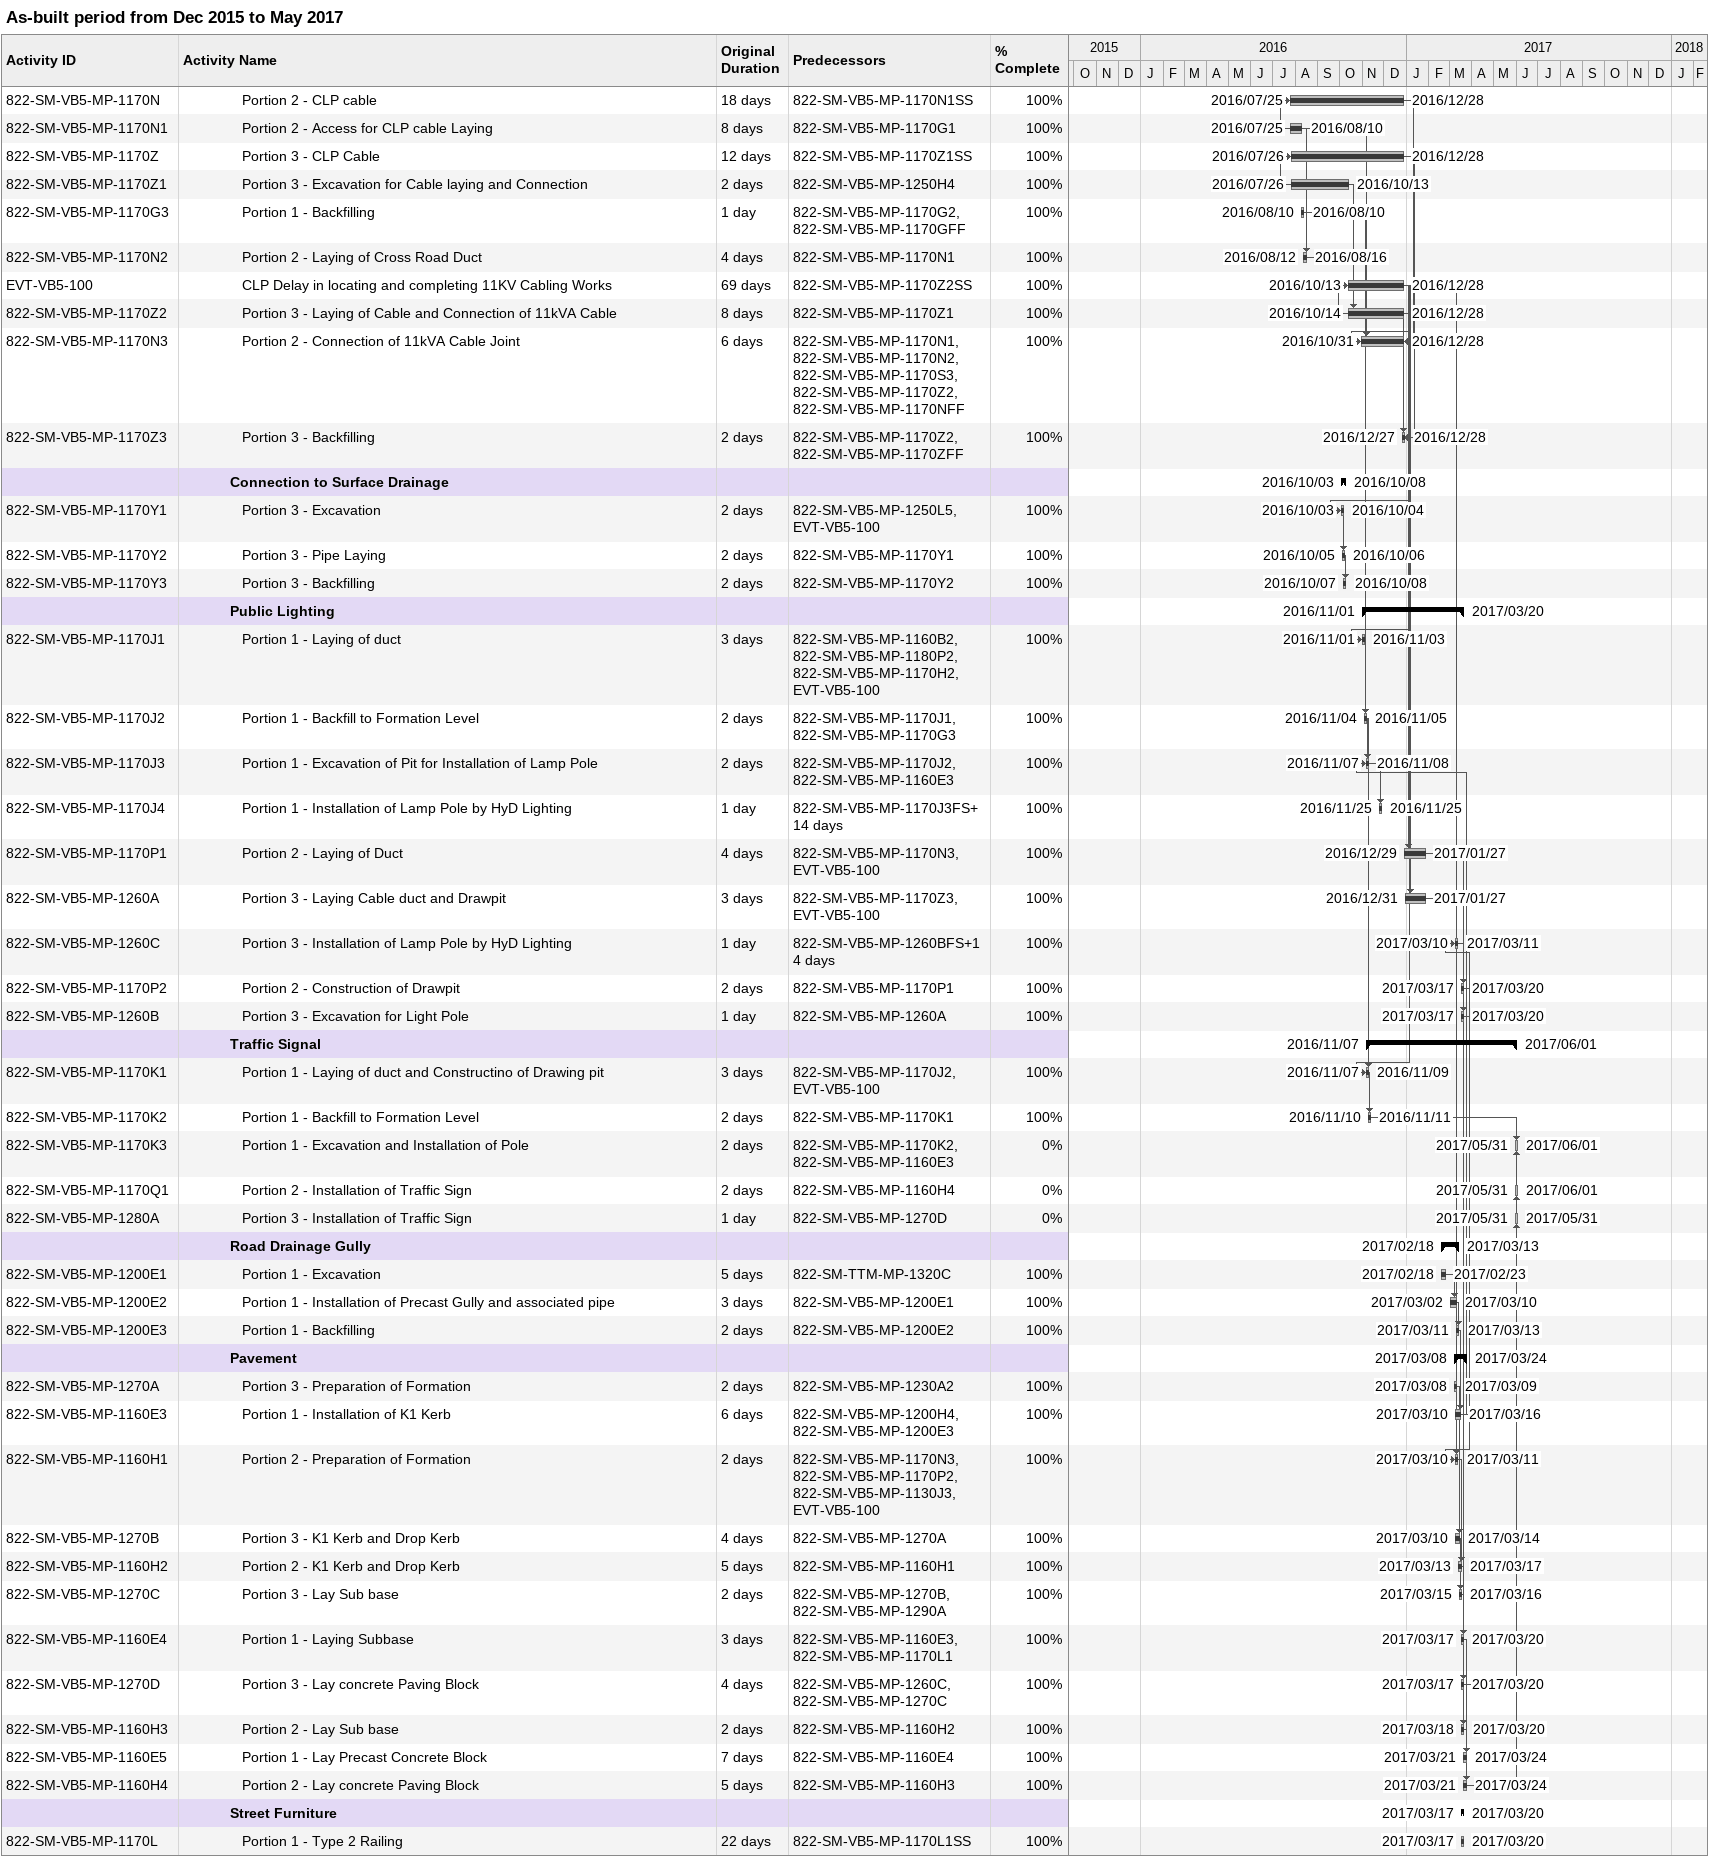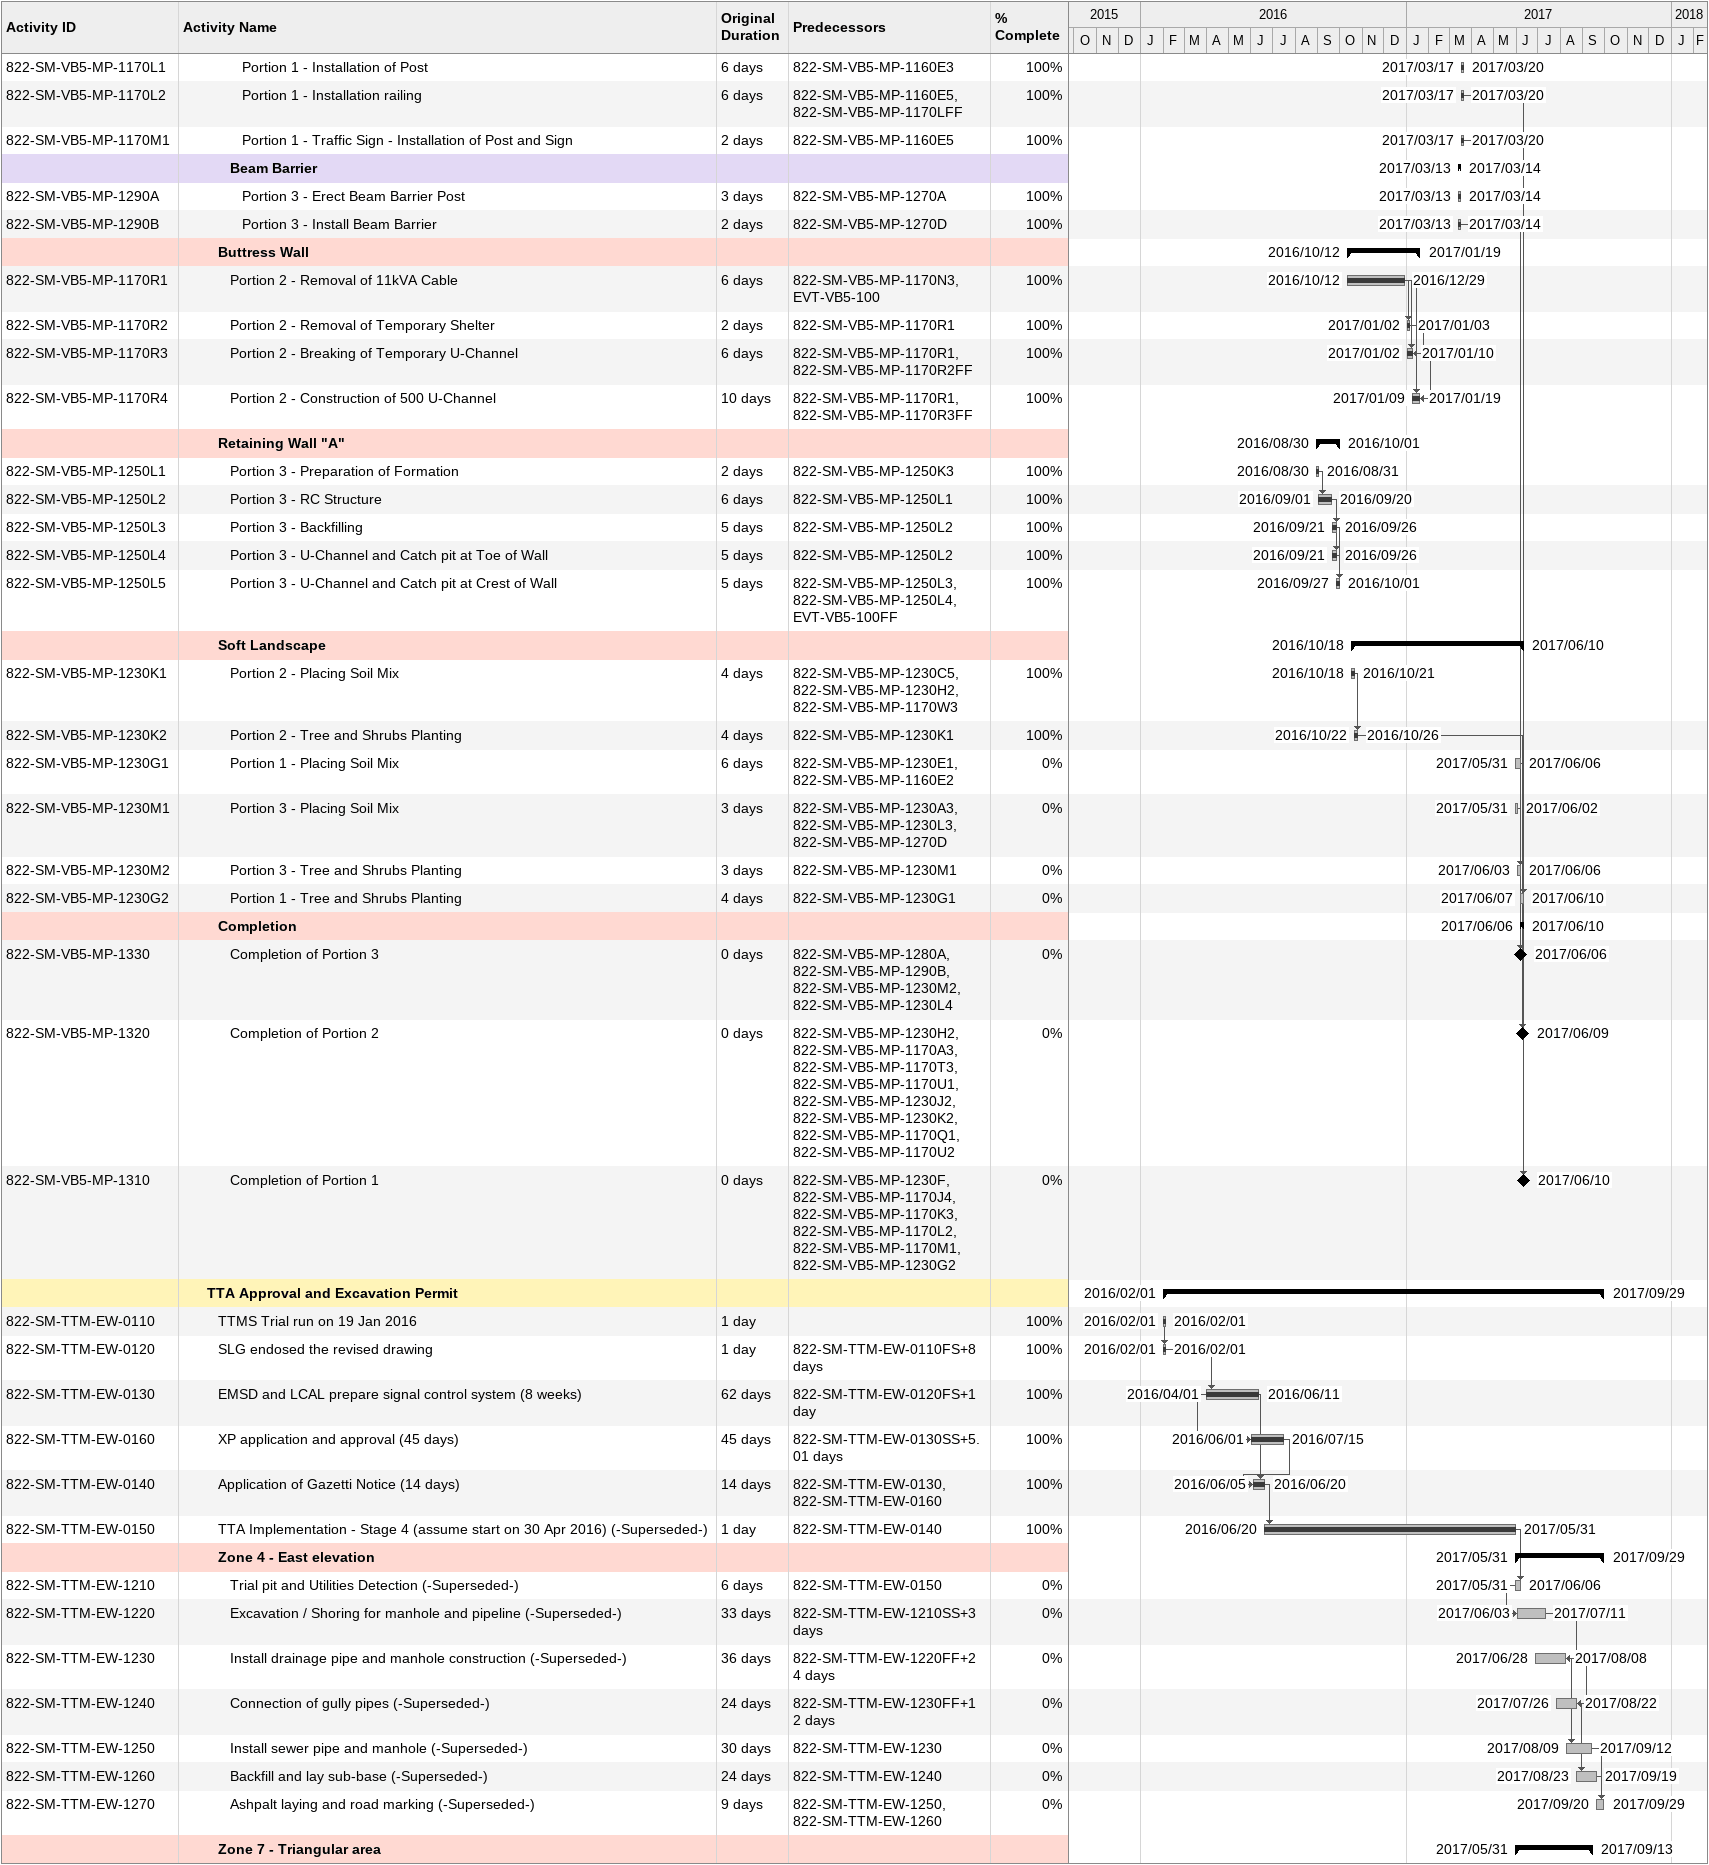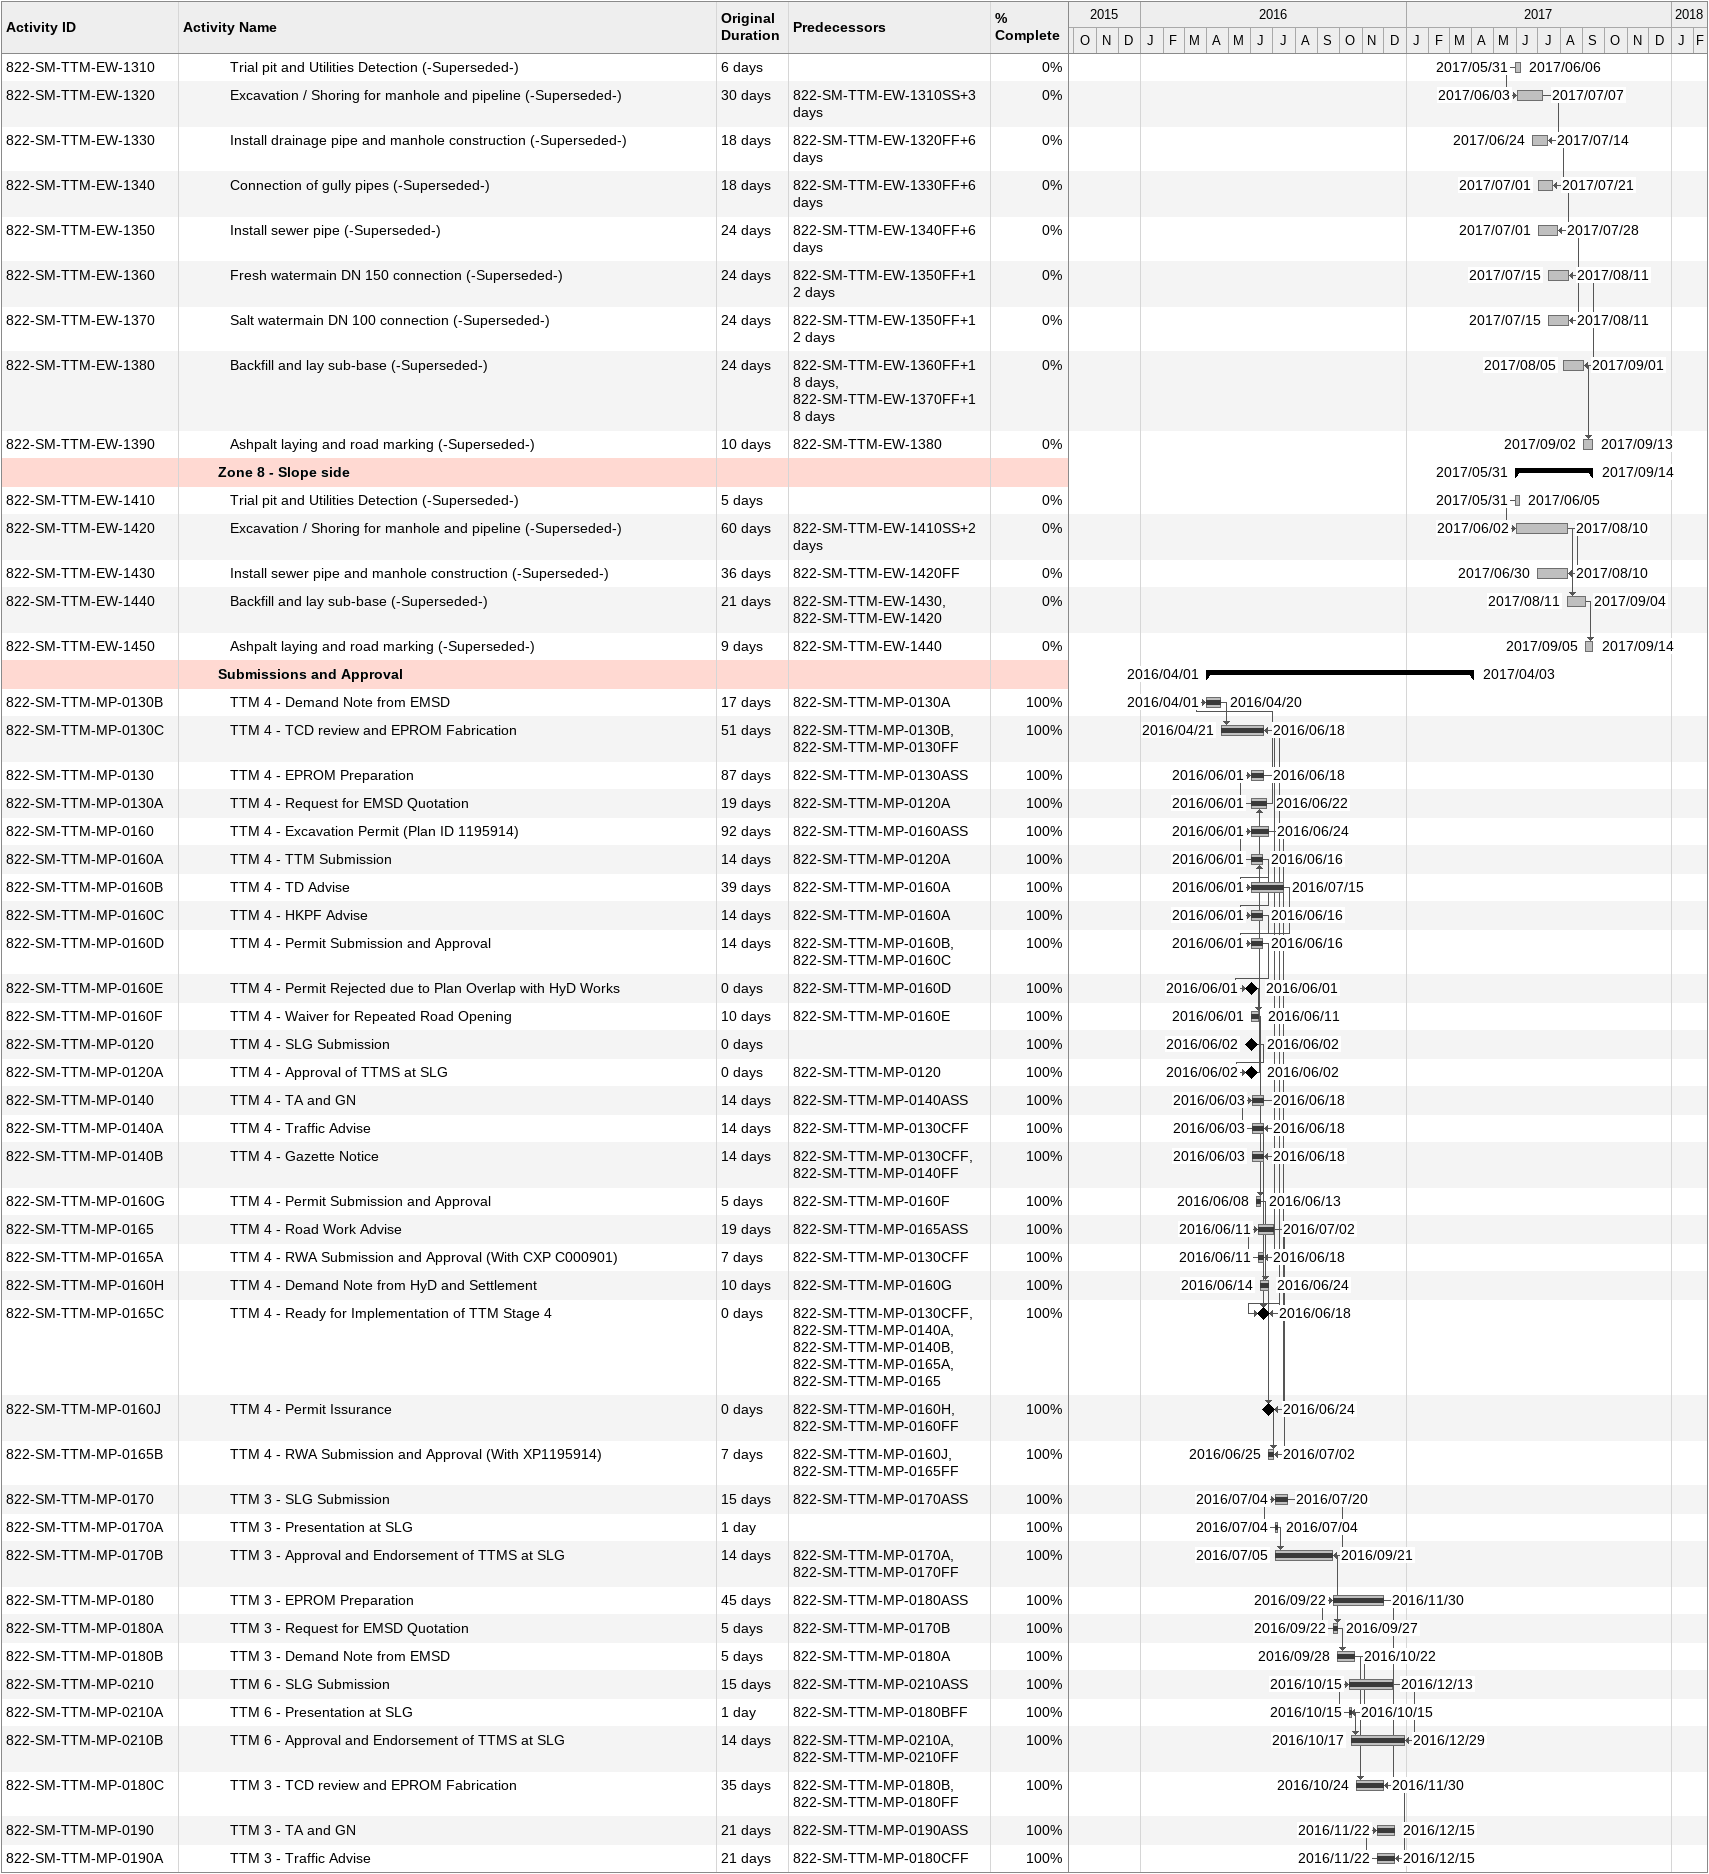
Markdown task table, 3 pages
As-built period from Dec 2015 to May 2017

| ID | Level | Task | Original duration | Start | Finish | Predecessors | % complete |
|---|---|---|---|---|---|---|---|
| 822-SM-VB5-MP-1170N | 6 | Portion 2 - CLP cable | 18d | 2016-07-25 | 2016-12-28 | 822-SM-VB5-MP-1170N1SS | 100 |
| 822-SM-VB5-MP-1170N1 | 6 | Portion 2 - Access for CLP cable Laying | 8d | 2016-07-25 | 2016-08-10 | 822-SM-VB5-MP-1170G1 | 100 |
| 822-SM-VB5-MP-1170Z | 6 | Portion 3 - CLP Cable | 12d | 2016-07-26 | 2016-12-28 | 822-SM-VB5-MP-1170Z1SS | 100 |
| 822-SM-VB5-MP-1170Z1 | 6 | Portion 3 - Excavation for Cable laying and Connection | 2d | 2016-07-26 | 2016-10-13 | 822-SM-VB5-MP-1250H4 | 100 |
| 822-SM-VB5-MP-1170G3 | 6 | Portion 1 - Backfilling | 1d | 2016-08-10 | 2016-08-10 | 822-SM-VB5-MP-1170G2, 822-SM-VB5-MP-1170GFF | 100 |
| 822-SM-VB5-MP-1170N2 | 6 | Portion 2 - Laying of Cross Road Duct | 4d | 2016-08-12 | 2016-08-16 | 822-SM-VB5-MP-1170N1 | 100 |
| EVT-VB5-100 | 6 | CLP Delay in locating and completing 11KV Cabling Works | 69d | 2016-10-13 | 2016-12-28 | 822-SM-VB5-MP-1170Z2SS | 100 |
| 822-SM-VB5-MP-1170Z2 | 6 | Portion 3 - Laying of Cable and Connection of 11kVA Cable | 8d | 2016-10-14 | 2016-12-28 | 822-SM-VB5-MP-1170Z1 | 100 |
| 822-SM-VB5-MP-1170N3 | 6 | Portion 2 - Connection of 11kVA Cable Joint | 6d | 2016-10-31 | 2016-12-28 | 822-SM-VB5-MP-1170N1, 822-SM-VB5-MP-1170N2, 822-SM-VB5-MP-1170S3, 822-SM-VB5-MP-1170Z2, 822-SM-VB5-MP-1170NFF | 100 |
| 822-SM-VB5-MP-1170Z3 | 6 | Portion 3 - Backfilling | 2d | 2016-12-27 | 2016-12-28 | 822-SM-VB5-MP-1170Z2, 822-SM-VB5-MP-1170ZFF | 100 |
|  | 5 | **Connection to Surface Drainage** |  | 2016-10-03 | 2016-10-08 |  |  |
| 822-SM-VB5-MP-1170Y1 | 6 | Portion 3 - Excavation | 2d | 2016-10-03 | 2016-10-04 | 822-SM-VB5-MP-1250L5, EVT-VB5-100 | 100 |
| 822-SM-VB5-MP-1170Y2 | 6 | Portion 3 - Pipe Laying | 2d | 2016-10-05 | 2016-10-06 | 822-SM-VB5-MP-1170Y1 | 100 |
| 822-SM-VB5-MP-1170Y3 | 6 | Portion 3 - Backfilling | 2d | 2016-10-07 | 2016-10-08 | 822-SM-VB5-MP-1170Y2 | 100 |
|  | 5 | **Public Lighting** |  | 2016-11-01 | 2017-03-20 |  |  |
| 822-SM-VB5-MP-1170J1 | 6 | Portion 1 - Laying of duct | 3d | 2016-11-01 | 2016-11-03 | 822-SM-VB5-MP-1160B2, 822-SM-VB5-MP-1180P2, 822-SM-VB5-MP-1170H2, EVT-VB5-100 | 100 |
| 822-SM-VB5-MP-1170J2 | 6 | Portion 1 - Backfill to Formation Level | 2d | 2016-11-04 | 2016-11-05 | 822-SM-VB5-MP-1170J1, 822-SM-VB5-MP-1170G3 | 100 |
| 822-SM-VB5-MP-1170J3 | 6 | Portion 1 - Excavation of Pit for Installation of Lamp Pole | 2d | 2016-11-07 | 2016-11-08 | 822-SM-VB5-MP-1170J2, 822-SM-VB5-MP-1160E3 | 100 |
| 822-SM-VB5-MP-1170J4 | 6 | Portion 1 - Installation of Lamp Pole by HyD Lighting | 1d | 2016-11-25 | 2016-11-25 | 822-SM-VB5-MP-1170J3FS+14d | 100 |
| 822-SM-VB5-MP-1170P1 | 6 | Portion 2 - Laying of Duct | 4d | 2016-12-29 | 2017-01-27 | 822-SM-VB5-MP-1170N3, EVT-VB5-100 | 100 |
| 822-SM-VB5-MP-1260A | 6 | Portion 3 - Laying Cable duct and Drawpit | 3d | 2016-12-31 | 2017-01-27 | 822-SM-VB5-MP-1170Z3, EVT-VB5-100 | 100 |
| 822-SM-VB5-MP-1260C | 6 | Portion 3 - Installation of Lamp Pole by HyD Lighting | 1d | 2017-03-10 | 2017-03-11 | 822-SM-VB5-MP-1260BFS+14d | 100 |
| 822-SM-VB5-MP-1170P2 | 6 | Portion 2 - Construction of Drawpit | 2d | 2017-03-17 | 2017-03-20 | 822-SM-VB5-MP-1170P1 | 100 |
| 822-SM-VB5-MP-1260B | 6 | Portion 3 - Excavation for Light Pole | 1d | 2017-03-17 | 2017-03-20 | 822-SM-VB5-MP-1260A | 100 |
|  | 5 | **Traffic Signal** |  | 2016-11-07 | 2017-06-01 |  |  |
| 822-SM-VB5-MP-1170K1 | 6 | Portion 1 - Laying of duct and Constructino of Drawing pit | 3d | 2016-11-07 | 2016-11-09 | 822-SM-VB5-MP-1170J2, EVT-VB5-100 | 100 |
| 822-SM-VB5-MP-1170K2 | 6 | Portion 1 - Backfill to Formation Level | 2d | 2016-11-10 | 2016-11-11 | 822-SM-VB5-MP-1170K1 | 100 |
| 822-SM-VB5-MP-1170K3 | 6 | Portion 1 - Excavation and Installation of Pole | 2d | 2017-05-31 | 2017-06-01 | 822-SM-VB5-MP-1170K2, 822-SM-VB5-MP-1160E3 | 0 |
| 822-SM-VB5-MP-1170Q1 | 6 | Portion 2 - Installation of Traffic Sign | 2d | 2017-05-31 | 2017-06-01 | 822-SM-VB5-MP-1160H4 | 0 |
| 822-SM-VB5-MP-1280A | 6 | Portion 3 - Installation of Traffic Sign | 1d | 2017-05-31 | 2017-05-31 | 822-SM-VB5-MP-1270D | 0 |
|  | 5 | **Road Drainage Gully** |  | 2017-02-18 | 2017-03-13 |  |  |
| 822-SM-VB5-MP-1200E1 | 6 | Portion 1 - Excavation | 5d | 2017-02-18 | 2017-02-23 | 822-SM-TTM-MP-1320C | 100 |
| 822-SM-VB5-MP-1200E2 | 6 | Portion 1 - Installation of Precast Gully and associated pipe | 3d | 2017-03-02 | 2017-03-10 | 822-SM-VB5-MP-1200E1 | 100 |
| 822-SM-VB5-MP-1200E3 | 6 | Portion 1 - Backfilling | 2d | 2017-03-11 | 2017-03-13 | 822-SM-VB5-MP-1200E2 | 100 |
|  | 5 | **Pavement** |  | 2017-03-08 | 2017-03-24 |  |  |
| 822-SM-VB5-MP-1270A | 6 | Portion 3 - Preparation of Formation | 2d | 2017-03-08 | 2017-03-09 | 822-SM-VB5-MP-1230A2 | 100 |
| 822-SM-VB5-MP-1160E3 | 6 | Portion 1 - Installation of K1 Kerb | 6d | 2017-03-10 | 2017-03-16 | 822-SM-VB5-MP-1200H4, 822-SM-VB5-MP-1200E3 | 100 |
| 822-SM-VB5-MP-1160H1 | 6 | Portion 2 - Preparation of Formation | 2d | 2017-03-10 | 2017-03-11 | 822-SM-VB5-MP-1170N3, 822-SM-VB5-MP-1170P2, 822-SM-VB5-MP-1130J3, EVT-VB5-100 | 100 |
| 822-SM-VB5-MP-1270B | 6 | Portion 3 - K1 Kerb and Drop Kerb | 4d | 2017-03-10 | 2017-03-14 | 822-SM-VB5-MP-1270A | 100 |
| 822-SM-VB5-MP-1160H2 | 6 | Portion 2 - K1 Kerb and Drop Kerb | 5d | 2017-03-13 | 2017-03-17 | 822-SM-VB5-MP-1160H1 | 100 |
| 822-SM-VB5-MP-1270C | 6 | Portion 3 - Lay Sub base | 2d | 2017-03-15 | 2017-03-16 | 822-SM-VB5-MP-1270B, 822-SM-VB5-MP-1290A | 100 |
| 822-SM-VB5-MP-1160E4 | 6 | Portion 1 - Laying Subbase | 3d | 2017-03-17 | 2017-03-20 | 822-SM-VB5-MP-1160E3, 822-SM-VB5-MP-1170L1 | 100 |
| 822-SM-VB5-MP-1270D | 6 | Portion 3 - Lay concrete Paving Block | 4d | 2017-03-17 | 2017-03-20 | 822-SM-VB5-MP-1260C, 822-SM-VB5-MP-1270C | 100 |
| 822-SM-VB5-MP-1160H3 | 6 | Portion 2 - Lay Sub base | 2d | 2017-03-18 | 2017-03-20 | 822-SM-VB5-MP-1160H2 | 100 |
| 822-SM-VB5-MP-1160E5 | 6 | Portion 1 - Lay Precast Concrete Block | 7d | 2017-03-21 | 2017-03-24 | 822-SM-VB5-MP-1160E4 | 100 |
| 822-SM-VB5-MP-1160H4 | 6 | Portion 2 - Lay concrete Paving Block | 5d | 2017-03-21 | 2017-03-24 | 822-SM-VB5-MP-1160H3 | 100 |
|  | 5 | **Street Furniture** |  | 2017-03-17 | 2017-03-20 |  |  |
| 822-SM-VB5-MP-1170L | 6 | Portion 1 - Type 2 Railing | 22d | 2017-03-17 | 2017-03-20 | 822-SM-VB5-MP-1170L1SS | 100 |
| 822-SM-VB5-MP-1170L1 | 6 | Portion 1 - Installation of Post | 6d | 2017-03-17 | 2017-03-20 | 822-SM-VB5-MP-1160E3 | 100 |
| 822-SM-VB5-MP-1170L2 | 6 | Portion 1 - Installation railing | 6d | 2017-03-17 | 2017-03-20 | 822-SM-VB5-MP-1160E5, 822-SM-VB5-MP-1170LFF | 100 |
| 822-SM-VB5-MP-1170M1 | 6 | Portion 1 - Traffic Sign - Installation of Post and Sign | 2d | 2017-03-17 | 2017-03-20 | 822-SM-VB5-MP-1160E5 | 100 |
|  | 5 | **Beam Barrier** |  | 2017-03-13 | 2017-03-14 |  |  |
| 822-SM-VB5-MP-1290A | 6 | Portion 3 - Erect Beam Barrier Post | 3d | 2017-03-13 | 2017-03-14 | 822-SM-VB5-MP-1270A | 100 |
| 822-SM-VB5-MP-1290B | 6 | Portion 3 - Install Beam Barrier | 2d | 2017-03-13 | 2017-03-14 | 822-SM-VB5-MP-1270D | 100 |
|  | 4 | **Buttress Wall** |  | 2016-10-12 | 2017-01-19 |  |  |
| 822-SM-VB5-MP-1170R1 | 5 | Portion 2 - Removal of 11kVA Cable | 6d | 2016-10-12 | 2016-12-29 | 822-SM-VB5-MP-1170N3, EVT-VB5-100 | 100 |
| 822-SM-VB5-MP-1170R2 | 5 | Portion 2 - Removal of Temporary Shelter | 2d | 2017-01-02 | 2017-01-03 | 822-SM-VB5-MP-1170R1 | 100 |
| 822-SM-VB5-MP-1170R3 | 5 | Portion 2 - Breaking of Temporary U-Channel | 6d | 2017-01-02 | 2017-01-10 | 822-SM-VB5-MP-1170R1, 822-SM-VB5-MP-1170R2FF | 100 |
| 822-SM-VB5-MP-1170R4 | 5 | Portion 2 - Construction of 500 U-Channel | 10d | 2017-01-09 | 2017-01-19 | 822-SM-VB5-MP-1170R1, 822-SM-VB5-MP-1170R3FF | 100 |
|  | 4 | **Retaining Wall "A"** |  | 2016-08-30 | 2016-10-01 |  |  |
| 822-SM-VB5-MP-1250L1 | 5 | Portion 3 - Preparation of Formation | 2d | 2016-08-30 | 2016-08-31 | 822-SM-VB5-MP-1250K3 | 100 |
| 822-SM-VB5-MP-1250L2 | 5 | Portion 3 - RC Structure | 6d | 2016-09-01 | 2016-09-20 | 822-SM-VB5-MP-1250L1 | 100 |
| 822-SM-VB5-MP-1250L3 | 5 | Portion 3 - Backfilling | 5d | 2016-09-21 | 2016-09-26 | 822-SM-VB5-MP-1250L2 | 100 |
| 822-SM-VB5-MP-1250L4 | 5 | Portion 3 - U-Channel and Catch pit at Toe of Wall | 5d | 2016-09-21 | 2016-09-26 | 822-SM-VB5-MP-1250L2 | 100 |
| 822-SM-VB5-MP-1250L5 | 5 | Portion 3 - U-Channel and Catch pit at Crest of Wall | 5d | 2016-09-27 | 2016-10-01 | 822-SM-VB5-MP-1250L3, 822-SM-VB5-MP-1250L4, EVT-VB5-100FF | 100 |
|  | 4 | **Soft Landscape** |  | 2016-10-18 | 2017-06-10 |  |  |
| 822-SM-VB5-MP-1230K1 | 5 | Portion 2 - Placing Soil Mix | 4d | 2016-10-18 | 2016-10-21 | 822-SM-VB5-MP-1230C5, 822-SM-VB5-MP-1230H2, 822-SM-VB5-MP-1170W3 | 100 |
| 822-SM-VB5-MP-1230K2 | 5 | Portion 2 - Tree and Shrubs Planting | 4d | 2016-10-22 | 2016-10-26 | 822-SM-VB5-MP-1230K1 | 100 |
| 822-SM-VB5-MP-1230G1 | 5 | Portion 1 - Placing Soil Mix | 6d | 2017-05-31 | 2017-06-06 | 822-SM-VB5-MP-1230E1, 822-SM-VB5-MP-1160E2 | 0 |
| 822-SM-VB5-MP-1230M1 | 5 | Portion 3 - Placing Soil Mix | 3d | 2017-05-31 | 2017-06-02 | 822-SM-VB5-MP-1230A3, 822-SM-VB5-MP-1230L3, 822-SM-VB5-MP-1270D | 0 |
| 822-SM-VB5-MP-1230M2 | 5 | Portion 3 - Tree and Shrubs Planting | 3d | 2017-06-03 | 2017-06-06 | 822-SM-VB5-MP-1230M1 | 0 |
| 822-SM-VB5-MP-1230G2 | 5 | Portion 1 - Tree and Shrubs Planting | 4d | 2017-06-07 | 2017-06-10 | 822-SM-VB5-MP-1230G1 | 0 |
|  | 4 | **Completion** |  | 2017-06-06 | 2017-06-10 |  |  |
| 822-SM-VB5-MP-1330 | 5 | Completion of Portion 3 | 0d | 2017-06-06 | 2017-06-06 | 822-SM-VB5-MP-1280A, 822-SM-VB5-MP-1290B, 822-SM-VB5-MP-1230M2, 822-SM-VB5-MP-1230L4 | 0 |
| 822-SM-VB5-MP-1320 | 5 | Completion of Portion 2 | 0d | 2017-06-09 | 2017-06-09 | 822-SM-VB5-MP-1230H2, 822-SM-VB5-MP-1170A3, 822-SM-VB5-MP-1170T3, 822-SM-VB5-MP-1170U1, 822-SM-VB5-MP-1230J2, 822-SM-VB5-MP-1230K2, 822-SM-VB5-MP-1170Q1, 822-SM-VB5-MP-1170U2 | 0 |
| 822-SM-VB5-MP-1310 | 5 | Completion of Portion 1 | 0d | 2017-06-10 | 2017-06-10 | 822-SM-VB5-MP-1230F, 822-SM-VB5-MP-1170J4, 822-SM-VB5-MP-1170K3, 822-SM-VB5-MP-1170L2, 822-SM-VB5-MP-1170M1, 822-SM-VB5-MP-1230G2 | 0 |
|  | 3 | **TTA Approval and Excavation Permit** |  | 2016-02-01 | 2017-09-29 |  |  |
| 822-SM-TTM-EW-0110 | 4 | TTMS Trial run on 19 Jan 2016 | 1d | 2016-02-01 | 2016-02-01 |  | 100 |
| 822-SM-TTM-EW-0120 | 4 | SLG endosed the revised drawing | 1d | 2016-02-01 | 2016-02-01 | 822-SM-TTM-EW-0110FS+8d | 100 |
| 822-SM-TTM-EW-0130 | 4 | EMSD and LCAL prepare signal control system (8 weeks) | 62d | 2016-04-01 | 2016-06-11 | 822-SM-TTM-EW-0120FS+1d | 100 |
| 822-SM-TTM-EW-0160 | 4 | XP application and approval (45 days) | 45d | 2016-06-01 | 2016-07-15 | 822-SM-TTM-EW-0130SS+5.01d | 100 |
| 822-SM-TTM-EW-0140 | 4 | Application of Gazetti Notice (14 days) | 14d | 2016-06-05 | 2016-06-20 | 822-SM-TTM-EW-0130, 822-SM-TTM-EW-0160 | 100 |
| 822-SM-TTM-EW-0150 | 4 | TTA Implementation - Stage 4 (assume start on 30 Apr 2016) (-Superseded-) | 1d | 2016-06-20 | 2017-05-31 | 822-SM-TTM-EW-0140 | 100 |
|  | 4 | **Zone 4 - East elevation** |  | 2017-05-31 | 2017-09-29 |  |  |
| 822-SM-TTM-EW-1210 | 5 | Trial pit and Utilities Detection (-Superseded-) | 6d | 2017-05-31 | 2017-06-06 | 822-SM-TTM-EW-0150 | 0 |
| 822-SM-TTM-EW-1220 | 5 | Excavation / Shoring for manhole and pipeline (-Superseded-) | 33d | 2017-06-03 | 2017-07-11 | 822-SM-TTM-EW-1210SS+3d | 0 |
| 822-SM-TTM-EW-1230 | 5 | Install drainage pipe and manhole construction (-Superseded-) | 36d | 2017-06-28 | 2017-08-08 | 822-SM-TTM-EW-1220FF+24d | 0 |
| 822-SM-TTM-EW-1240 | 5 | Connection of gully pipes (-Superseded-) | 24d | 2017-07-26 | 2017-08-22 | 822-SM-TTM-EW-1230FF+12d | 0 |
| 822-SM-TTM-EW-1250 | 5 | Install sewer pipe and manhole (-Superseded-) | 30d | 2017-08-09 | 2017-09-12 | 822-SM-TTM-EW-1230 | 0 |
| 822-SM-TTM-EW-1260 | 5 | Backfill and lay sub-base (-Superseded-) | 24d | 2017-08-23 | 2017-09-19 | 822-SM-TTM-EW-1240 | 0 |
| 822-SM-TTM-EW-1270 | 5 | Ashpalt laying and road marking (-Superseded-) | 9d | 2017-09-20 | 2017-09-29 | 822-SM-TTM-EW-1250, 822-SM-TTM-EW-1260 | 0 |
|  | 4 | **Zone 7 - Triangular area** |  | 2017-05-31 | 2017-09-13 |  |  |
| 822-SM-TTM-EW-1310 | 5 | Trial pit and Utilities Detection (-Superseded-) | 6d | 2017-05-31 | 2017-06-06 |  | 0 |
| 822-SM-TTM-EW-1320 | 5 | Excavation / Shoring for manhole and pipeline (-Superseded-) | 30d | 2017-06-03 | 2017-07-07 | 822-SM-TTM-EW-1310SS+3d | 0 |
| 822-SM-TTM-EW-1330 | 5 | Install drainage pipe and manhole construction (-Superseded-) | 18d | 2017-06-24 | 2017-07-14 | 822-SM-TTM-EW-1320FF+6d | 0 |
| 822-SM-TTM-EW-1340 | 5 | Connection of gully pipes (-Superseded-) | 18d | 2017-07-01 | 2017-07-21 | 822-SM-TTM-EW-1330FF+6d | 0 |
| 822-SM-TTM-EW-1350 | 5 | Install sewer pipe (-Superseded-) | 24d | 2017-07-01 | 2017-07-28 | 822-SM-TTM-EW-1340FF+6d | 0 |
| 822-SM-TTM-EW-1360 | 5 | Fresh watermain DN 150 connection (-Superseded-) | 24d | 2017-07-15 | 2017-08-11 | 822-SM-TTM-EW-1350FF+12d | 0 |
| 822-SM-TTM-EW-1370 | 5 | Salt watermain DN 100 connection (-Superseded-) | 24d | 2017-07-15 | 2017-08-11 | 822-SM-TTM-EW-1350FF+12d | 0 |
| 822-SM-TTM-EW-1380 | 5 | Backfill and lay sub-base (-Superseded-) | 24d | 2017-08-05 | 2017-09-01 | 822-SM-TTM-EW-1360FF+18d, 822-SM-TTM-EW-1370FF+18d | 0 |
| 822-SM-TTM-EW-1390 | 5 | Ashpalt laying and road marking (-Superseded-) | 10d | 2017-09-02 | 2017-09-13 | 822-SM-TTM-EW-1380 | 0 |
|  | 4 | **Zone 8 - Slope side** |  | 2017-05-31 | 2017-09-14 |  |  |
| 822-SM-TTM-EW-1410 | 5 | Trial pit and Utilities Detection (-Superseded-) | 5d | 2017-05-31 | 2017-06-05 |  | 0 |
| 822-SM-TTM-EW-1420 | 5 | Excavation / Shoring for manhole and pipeline (-Superseded-) | 60d | 2017-06-02 | 2017-08-10 | 822-SM-TTM-EW-1410SS+2d | 0 |
| 822-SM-TTM-EW-1430 | 5 | Install sewer pipe and manhole construction (-Superseded-) | 36d | 2017-06-30 | 2017-08-10 | 822-SM-TTM-EW-1420FF | 0 |
| 822-SM-TTM-EW-1440 | 5 | Backfill and lay sub-base (-Superseded-) | 21d | 2017-08-11 | 2017-09-04 | 822-SM-TTM-EW-1430, 822-SM-TTM-EW-1420 | 0 |
| 822-SM-TTM-EW-1450 | 5 | Ashpalt laying and road marking (-Superseded-) | 9d | 2017-09-05 | 2017-09-14 | 822-SM-TTM-EW-1440 | 0 |
|  | 4 | **Submissions and Approval** |  | 2016-04-01 | 2017-04-03 |  |  |
| 822-SM-TTM-MP-0130B | 5 | TTM 4 - Demand Note from EMSD | 17d | 2016-04-01 | 2016-04-20 | 822-SM-TTM-MP-0130A | 100 |
| 822-SM-TTM-MP-0130C | 5 | TTM 4 - TCD review and EPROM Fabrication | 51d | 2016-04-21 | 2016-06-18 | 822-SM-TTM-MP-0130B, 822-SM-TTM-MP-0130FF | 100 |
| 822-SM-TTM-MP-0130 | 5 | TTM 4 - EPROM Preparation | 87d | 2016-06-01 | 2016-06-18 | 822-SM-TTM-MP-0130ASS | 100 |
| 822-SM-TTM-MP-0130A | 5 | TTM 4 - Request for EMSD Quotation | 19d | 2016-06-01 | 2016-06-22 | 822-SM-TTM-MP-0120A | 100 |
| 822-SM-TTM-MP-0160 | 5 | TTM 4 - Excavation Permit (Plan ID 1195914) | 92d | 2016-06-01 | 2016-06-24 | 822-SM-TTM-MP-0160ASS | 100 |
| 822-SM-TTM-MP-0160A | 5 | TTM 4 - TTM Submission | 14d | 2016-06-01 | 2016-06-16 | 822-SM-TTM-MP-0120A | 100 |
| 822-SM-TTM-MP-0160B | 5 | TTM 4 - TD Advise | 39d | 2016-06-01 | 2016-07-15 | 822-SM-TTM-MP-0160A | 100 |
| 822-SM-TTM-MP-0160C | 5 | TTM 4 - HKPF Advise | 14d | 2016-06-01 | 2016-06-16 | 822-SM-TTM-MP-0160A | 100 |
| 822-SM-TTM-MP-0160D | 5 | TTM 4 - Permit Submission and Approval | 14d | 2016-06-01 | 2016-06-16 | 822-SM-TTM-MP-0160B, 822-SM-TTM-MP-0160C | 100 |
| 822-SM-TTM-MP-0160E | 5 | TTM 4 - Permit Rejected due to Plan Overlap with HyD Works | 0d | 2016-06-01 | 2016-06-01 | 822-SM-TTM-MP-0160D | 100 |
| 822-SM-TTM-MP-0160F | 5 | TTM 4 - Waiver for Repeated Road Opening | 10d | 2016-06-01 | 2016-06-11 | 822-SM-TTM-MP-0160E | 100 |
| 822-SM-TTM-MP-0120 | 5 | TTM 4 - SLG Submission | 0d | 2016-06-02 | 2016-06-02 |  | 100 |
| 822-SM-TTM-MP-0120A | 5 | TTM 4 - Approval of TTMS at SLG | 0d | 2016-06-02 | 2016-06-02 | 822-SM-TTM-MP-0120 | 100 |
| 822-SM-TTM-MP-0140 | 5 | TTM 4 - TA and GN | 14d | 2016-06-03 | 2016-06-18 | 822-SM-TTM-MP-0140ASS | 100 |
| 822-SM-TTM-MP-0140A | 5 | TTM 4 - Traffic Advise | 14d | 2016-06-03 | 2016-06-18 | 822-SM-TTM-MP-0130CFF | 100 |
| 822-SM-TTM-MP-0140B | 5 | TTM 4 - Gazette Notice | 14d | 2016-06-03 | 2016-06-18 | 822-SM-TTM-MP-0130CFF, 822-SM-TTM-MP-0140FF | 100 |
| 822-SM-TTM-MP-0160G | 5 | TTM 4 - Permit Submission and Approval | 5d | 2016-06-08 | 2016-06-13 | 822-SM-TTM-MP-0160F | 100 |
| 822-SM-TTM-MP-0165 | 5 | TTM 4 - Road Work Advise | 19d | 2016-06-11 | 2016-07-02 | 822-SM-TTM-MP-0165ASS | 100 |
| 822-SM-TTM-MP-0165A | 5 | TTM 4 - RWA Submission and Approval (With CXP C000901) | 7d | 2016-06-11 | 2016-06-18 | 822-SM-TTM-MP-0130CFF | 100 |
| 822-SM-TTM-MP-0160H | 5 | TTM 4 - Demand Note from HyD and Settlement | 10d | 2016-06-14 | 2016-06-24 | 822-SM-TTM-MP-0160G | 100 |
| 822-SM-TTM-MP-0165C | 5 | TTM 4 - Ready for Implementation of TTM Stage 4 | 0d | 2016-06-18 | 2016-06-18 | 822-SM-TTM-MP-0130CFF, 822-SM-TTM-MP-0140A, 822-SM-TTM-MP-0140B, 822-SM-TTM-MP-0165A, 822-SM-TTM-MP-0165 | 100 |
| 822-SM-TTM-MP-0160J | 5 | TTM 4 - Permit Issurance | 0d | 2016-06-24 | 2016-06-24 | 822-SM-TTM-MP-0160H, 822-SM-TTM-MP-0160FF | 100 |
| 822-SM-TTM-MP-0165B | 5 | TTM 4 - RWA Submission and Approval (With XP1195914) | 7d | 2016-06-25 | 2016-07-02 | 822-SM-TTM-MP-0160J, 822-SM-TTM-MP-0165FF | 100 |
| 822-SM-TTM-MP-0170 | 5 | TTM 3 - SLG Submission | 15d | 2016-07-04 | 2016-07-20 | 822-SM-TTM-MP-0170ASS | 100 |
| 822-SM-TTM-MP-0170A | 5 | TTM 3 - Presentation at SLG | 1d | 2016-07-04 | 2016-07-04 |  | 100 |
| 822-SM-TTM-MP-0170B | 5 | TTM 3 - Approval and Endorsement of TTMS at SLG | 14d | 2016-07-05 | 2016-09-21 | 822-SM-TTM-MP-0170A, 822-SM-TTM-MP-0170FF | 100 |
| 822-SM-TTM-MP-0180 | 5 | TTM 3 - EPROM Preparation | 45d | 2016-09-22 | 2016-11-30 | 822-SM-TTM-MP-0180ASS | 100 |
| 822-SM-TTM-MP-0180A | 5 | TTM 3 - Request for EMSD Quotation | 5d | 2016-09-22 | 2016-09-27 | 822-SM-TTM-MP-0170B | 100 |
| 822-SM-TTM-MP-0180B | 5 | TTM 3 - Demand Note from EMSD | 5d | 2016-09-28 | 2016-10-22 | 822-SM-TTM-MP-0180A | 100 |
| 822-SM-TTM-MP-0210 | 5 | TTM 6 - SLG Submission | 15d | 2016-10-15 | 2016-12-13 | 822-SM-TTM-MP-0210ASS | 100 |
| 822-SM-TTM-MP-0210A | 5 | TTM 6 - Presentation at SLG | 1d | 2016-10-15 | 2016-10-15 | 822-SM-TTM-MP-0180BFF | 100 |
| 822-SM-TTM-MP-0210B | 5 | TTM 6 - Approval and Endorsement of TTMS at SLG | 14d | 2016-10-17 | 2016-12-29 | 822-SM-TTM-MP-0210A, 822-SM-TTM-MP-0210FF | 100 |
| 822-SM-TTM-MP-0180C | 5 | TTM 3 - TCD review and EPROM Fabrication | 35d | 2016-10-24 | 2016-11-30 | 822-SM-TTM-MP-0180B, 822-SM-TTM-MP-0180FF | 100 |
| 822-SM-TTM-MP-0190 | 5 | TTM 3 - TA and GN | 21d | 2016-11-22 | 2016-12-15 | 822-SM-TTM-MP-0190ASS | 100 |
| 822-SM-TTM-MP-0190A | 5 | TTM 3 - Traffic Advise | 21d | 2016-11-22 | 2016-12-15 | 822-SM-TTM-MP-0180CFF | 100 |
